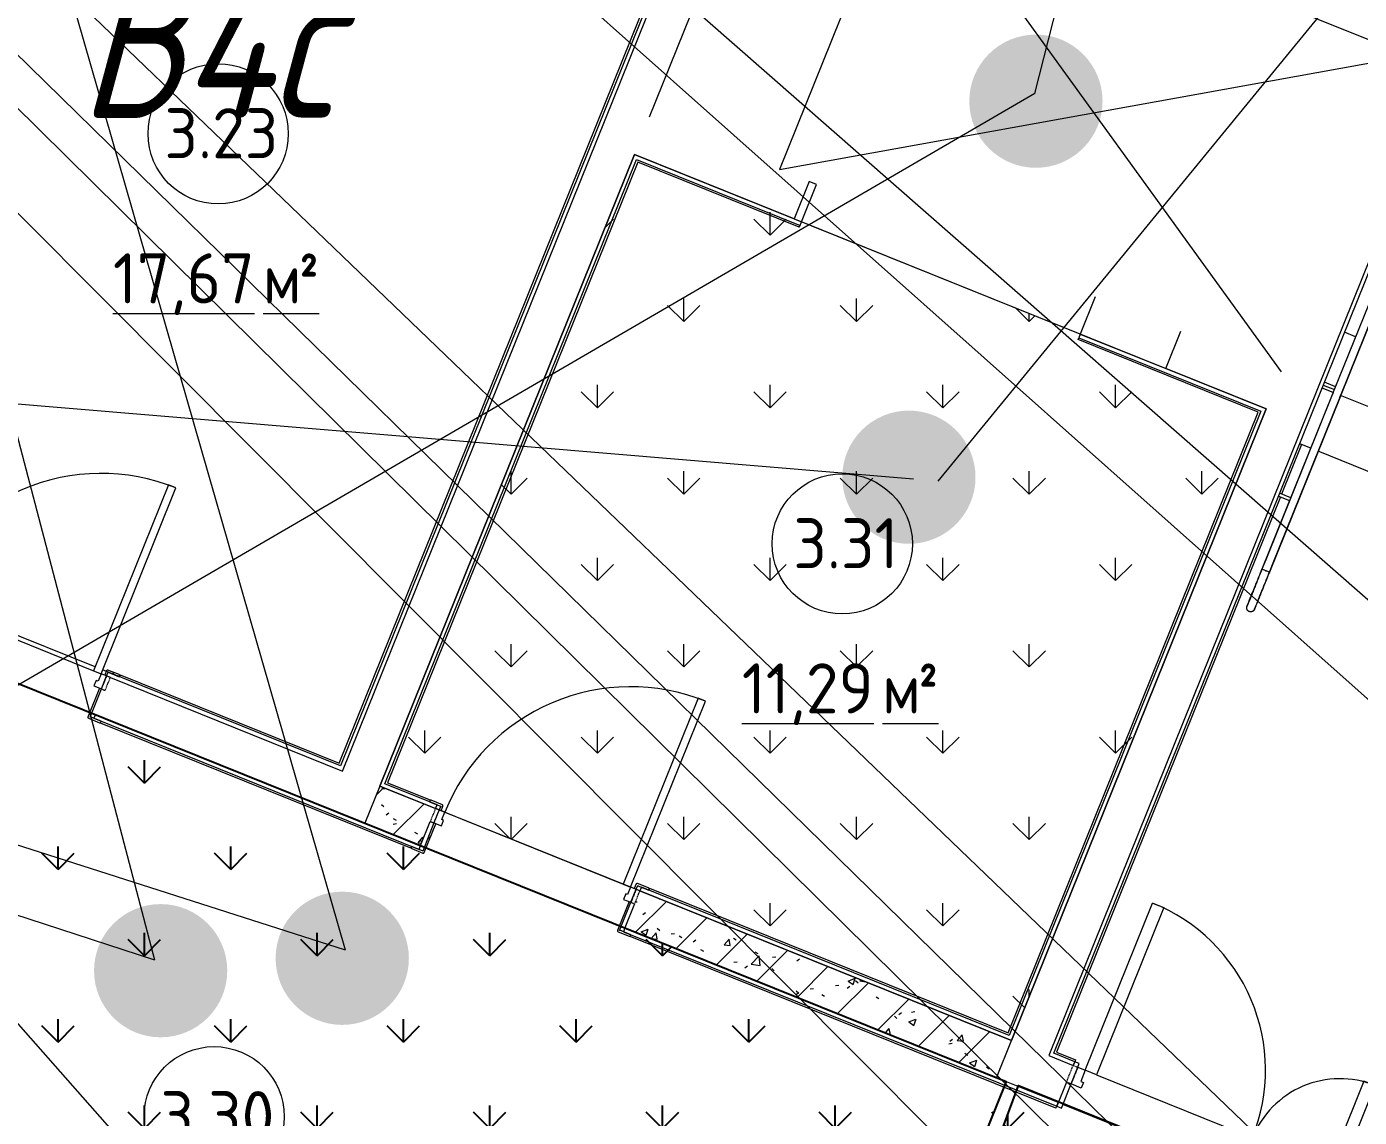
# Model space of a CAD drawing. Header units: millimetres. Extents: x -584918 to 2941280, y 3000189 to 4229862.
# Drawn here: x 179597 to 186249, y 4029165 to 4034611 of the extents above; entities that cross this region are included whole.
import ezdxf

# ---------------------------------------------------------------- set-up
doc = ezdxf.new("R2010")
doc.units = ezdxf.units.MM
doc.linetypes.add('ASVP_Невидимые', pattern=[5, 3, -2])
for name, color, linetype, lineweight in [('Двери', 7, 'Continuous', 0), ('Лестницы', 7, 'Continuous', 0), ('Линии', 7, 'Continuous', 0), ('Марки помещений', 7, 'Continuous', 0), ('Обобщенные модели', 7, 'Continuous', 0), ('Ограждение', 7, 'Continuous', 0), ('Перекрытие', 7, 'Continuous', 0), ('Стены внутренние', 7, 'Continuous', 0), ('Стены несущие', 7, 'Continuous', 0), ('Стены отделка', 7, 'Continuous', 0), ('экспертиза ДУ', 1, 'Continuous', 0), ('экспертиза ДУ категории', 1, 'Continuous', 0), ('экспертиза ДУ пояснения', 6, 'Continuous', 0), ('экспертиза условные обозначения', 1, 'Continuous', 0)]:
    doc.layers.add(name, color=color, linetype=linetype, lineweight=lineweight)
doc.styles.add('GOST Common_2', font='', dxfattribs={"height": 500})
doc.styles.add('GOST Common_3', font='', dxfattribs={"width": 0.9, "height": 500})
doc.styles.add('mytext', font='isocpeur.ttf', dxfattribs={"width": 0.8, "oblique": 14.999978})
doc.styles.get('GOST Common_2').set_extended_font_data('GOST Common')
doc.styles.get('GOST Common_3').set_extended_font_data('GOST Common')
pattern_1 = [(90, (188374.25, 3759702.1), (-431.0523, 431.0523), [114.3, -747.8046]), (45, (188374.25, 3759702.1), (-431.0523, 431.0523), [114.3, -495.3]), (135, (188374.25, 3759702.1), (-431.0523, -431.0523), [114.3, -495.3])]

# ---------------------------------------------------------------- blocks, each defined once
blk = doc.blocks.new('Тип перил - Перила_Внутренний_-6241503-АР Этаж 03')
at = {"layer": 'Ограждение'}
for p, q in [((-1494.5, 30520), (-1508.7, 30484.5)), ((-1478.1, 30513.4), (-1473.9, 30511.7)), ((-1471.6, 30469.6), (-1457.4, 30505)), ((-1520.4, 30455.5), (-2633.9, 27692.5)), ((-2596.8, 27677.6), (-1483.3, 30440.6)), ((-2638.9, 27680.1), (-2971.2, 26855.5)), ((-2934.1, 26840.6), (-2601.8, 27665.1)), ((-2971.2, 26855.5), (-2989.9, 26809.2)), ((-2952.8, 26794.2), (-2934.1, 26840.6)), ((-2969.1, 26800.8), (-2973.5, 26802.6))]:
    blk.add_line(p, q, dxfattribs=at)
at = {"layer": 'Ограждение', "flags": 128}
for points in [[(-1520.4, 30455.5), (-1519.5, 30457.9), (-1518.5, 30460.2), (-1517.5, 30462.7), (-1516.6, 30465.1), (-1515.5, 30467.6), (-1514.5, 30470.1), (-1513.5, 30472.7), (-1512.5, 30475.3), (-1511.4, 30477.8), (-1510.4, 30480.4), (-1509.3, 30483), (-1508.7, 30484.5)], [(-1471.6, 30469.6), (-1472.7, 30467), (-1473.7, 30464.4), (-1474.8, 30461.8), (-1475.8, 30459.3), (-1476.8, 30456.7), (-1477.8, 30454.2), (-1478.9, 30451.7), (-1479.9, 30449.2), (-1480.8, 30446.7), (-1481.8, 30444.3), (-1482.8, 30441.9), (-1483.3, 30440.6)], [(-2633.9, 27692.5), (-2634.3, 27691.5), (-2634.7, 27690.5), (-2635.1, 27689.5), (-2635.5, 27688.4), (-2636, 27687.3), (-2636.4, 27686.3), (-2636.8, 27685.2), (-2637.3, 27684.1), (-2637.7, 27683), (-2638.2, 27681.9), (-2638.6, 27680.8), (-2638.9, 27680.1)], [(-2601.8, 27665.1), (-2601.3, 27666.3), (-2600.9, 27667.4), (-2600.4, 27668.5), (-2600, 27669.6), (-2599.6, 27670.7), (-2599.1, 27671.8), (-2598.7, 27672.8), (-2598.3, 27673.9), (-2597.8, 27674.9), (-2597.4, 27676), (-2597, 27677), (-2596.8, 27677.6)]]:
    blk.add_lwpolyline(points, dxfattribs=at)
blk = doc.blocks.new('Тип перил - Дуга D40_расстояние между поручнями 400-V1-АР Этаж 03')
at = {"layer": 'Ограждение'}
for p, q in [((0, 0), (0, 2.3)), ((0, -2.3), (0, 0))]:
    blk.add_line(p, q, dxfattribs=at)
at = {"layer": 'Ограждение', "flags": 128}
for points in [[(0, 20), (8, 20), (16, 20), (23.9, 20), (31.9, 20), (39.7, 20), (47.5, 20), (55.3, 20), (62.9, 20), (70.5, 20), (77.9, 20), (85.2, 20), (92.4, 20), (99.4, 20), (106.2, 20), (112.9, 20), (119.4, 20), (125.8, 20), (131.9, 20), (137.8, 20), (143.5, 20), (148.9, 20), (154.1, 20), (159.1, 20), (163.8, 20), (168.3, 20), (172.5, 20), (176.4, 20), (180, 20), (183.4, 20), (186.4, 20), (189.2, 20), (191.6, 20), (193.7, 20), (195.6, 20), (197.1, 20), (198.3, 20), (199.2, 20), (199.7, 20), (200, 20), (200, 20)], [(200, 20), (199.8, 20), (199.4, 20), (198.6, 20), (197.4, 20), (196, 20), (194.3, 20), (192.2, 20), (189.8, 20), (187.2, 20), (184.2, 20), (181, 20), (177.4, 20), (173.6, 20), (169.5, 20), (165.1, 20), (160.4, 20), (155.5, 20), (150.4, 20), (145, 20), (139.3, 20), (133.5, 20), (127.4, 20), (121.2, 20), (114.7, 20), (108.1, 20), (101.2, 20), (94.3, 20), (87.1, 20), (79.9, 20), (72.5, 20), (65, 20), (57.3, 20), (49.6, 20), (41.8, 20), (34, 20), (26.1, 20), (18.1, 20), (10.2, 20), (2.2, 20), (0, 20)], [(200, 20), (200.8, 20), (201.6, 19.9), (202.4, 19.9), (203.2, 19.7), (204, 19.6), (204.8, 19.4), (205.5, 19.2), (206.3, 19), (207, 18.7), (207.8, 18.4), (208.5, 18.1), (209.2, 17.7), (209.9, 17.4), (210.6, 16.9), (211.3, 16.5), (211.9, 16), (212.6, 15.6), (213.2, 15), (213.8, 14.5), (214.3, 13.9), (214.9, 13.3), (215.4, 12.7), (215.9, 12.1), (216.4, 11.5), (216.8, 10.8), (217.2, 10.1), (217.6, 9.4), (218, 8.7), (218.3, 8), (218.6, 7.2), (218.9, 6.5), (219.2, 5.7), (219.4, 5), (219.6, 4.2), (219.7, 3.4), (219.8, 2.6), (219.9, 1.8), (220, 1), (220, 0.2), (220, 0)], [(0, -20), (8, -20), (16, -20), (23.9, -20), (31.9, -20), (39.7, -20), (47.5, -20), (55.3, -20), (62.9, -20), (70.5, -20), (77.9, -20), (85.2, -20), (92.4, -20), (99.4, -20), (106.2, -20), (112.9, -20), (119.4, -20), (125.8, -20), (131.9, -20), (137.8, -20), (143.5, -20), (148.9, -20), (154.1, -20), (159.1, -20), (163.8, -20), (168.3, -20), (172.5, -20), (176.4, -20), (180, -20), (183.4, -20), (186.4, -20), (189.2, -20), (191.6, -20), (193.7, -20), (195.6, -20), (197.1, -20), (198.3, -20), (199.2, -20), (199.7, -20), (200, -20), (200, -20)], [(200, -20), (199.8, -20), (199.4, -20), (198.6, -20), (197.4, -20), (196, -20), (194.3, -20), (192.2, -20), (189.8, -20), (187.2, -20), (184.2, -20), (181, -20), (177.4, -20), (173.6, -20), (169.5, -20), (165.1, -20), (160.4, -20), (155.5, -20), (150.4, -20), (145, -20), (139.3, -20), (133.5, -20), (127.4, -20), (121.2, -20), (114.7, -20), (108.1, -20), (101.2, -20), (94.3, -20), (87.1, -20), (79.9, -20), (72.5, -20), (65, -20), (57.3, -20), (49.6, -20), (41.8, -20), (34, -20), (26.1, -20), (18.1, -20), (10.2, -20), (2.2, -20), (0, -20)], [(220, 0), (220, -0.8), (219.9, -1.6), (219.9, -2.4), (219.7, -3.2), (219.6, -4), (219.4, -4.8), (219.2, -5.5), (219, -6.3), (218.7, -7), (218.4, -7.8), (218.1, -8.5), (217.7, -9.2), (217.4, -9.9), (216.9, -10.6), (216.5, -11.3), (216, -11.9), (215.6, -12.6), (215, -13.2), (214.5, -13.8), (213.9, -14.3), (213.3, -14.9), (212.7, -15.4), (212.1, -15.9), (211.5, -16.4), (210.8, -16.8), (210.1, -17.2), (209.4, -17.6), (208.7, -18), (208, -18.3), (207.2, -18.6), (206.5, -18.9), (205.7, -19.2), (205, -19.4), (204.2, -19.6), (203.4, -19.7), (202.6, -19.8), (201.8, -19.9), (201, -20), (200.2, -20), (200, -20)]]:
    blk.add_lwpolyline(points, dxfattribs=at)
blk = doc.blocks.new('Тип перил - Перила_Внутренний_-V2-АР Этаж 03')
at = {"layer": 'Ограждение'}
for p, q in [((-1508.7, 30484.5), (-1517.1, 30463.8)), ((-1494.5, 30520), (-1508.7, 30484.5)), ((-1457.4, 30505), (-1494.5, 30520)), ((-1471.6, 30469.6), (-1480, 30448.9)), ((-1457.4, 30505), (-1471.6, 30469.6)), ((-1517.1, 30463.8), (-2630.5, 27700.8)), ((-1480, 30448.9), (-2593.4, 27685.9)), ((-2638.9, 27680.1), (-2989.9, 26809.2)), ((-2630.5, 27700.8), (-2638.9, 27680.1)), ((-2593.4, 27685.9), (-2601.8, 27665.1)), ((-2601.8, 27665.1), (-2952.8, 26794.2)), ((-2952.8, 26794.2), (-2989.9, 26809.2))]:
    blk.add_line(p, q, dxfattribs=at)
blk = doc.blocks.new('ADSK_Ограждение_Опоры_Г_образная - D15 высота60 консоль80-139754-АР Этаж 03')
at = {"layer": 'Ограждение'}
for p, q in [((-7.5, 80), (-7.5, 20)), ((7.5, 20), (7.5, 80))]:
    blk.add_line(p, q, dxfattribs=at)
blk = doc.blocks.new('Тип перил - Перила_Внутренний_-6241523-АР Этаж 03')
at = {"layer": 'Ограждение', "flags": 128}
for points in [[(-2636.8, 27685.2), (-2637.3, 27684.1), (-2637.7, 27683), (-2638.2, 27681.9), (-2638.6, 27680.8), (-2638.9, 27680.1)], [(-2633.9, 27692.5), (-2634.3, 27691.5), (-2634.7, 27690.5), (-2635.1, 27689.5), (-2635.5, 27688.4)], [(-2598.3, 27673.9), (-2597.8, 27674.9), (-2597.4, 27676), (-2597, 27677), (-2596.8, 27677.6)], [(-2601.8, 27665.1), (-2601.3, 27666.3), (-2600.9, 27667.4), (-2600.4, 27668.5), (-2600, 27669.6)]]:
    blk.add_lwpolyline(points, dxfattribs=at)
blk = doc.blocks.new('Тип перил - Перила_Внутренний_-V3-АР Этаж 03')
at = {"layer": 'Ограждение'}
for p, q in [((-2633.8, 27692.6), (-2638.9, 27680.1)), ((-2596.7, 27677.6), (-2601.8, 27665.1))]:
    blk.add_line(p, q, dxfattribs=at)
blk = doc.blocks.new('ASVP_ДверьДеревянная_1 полотно - Входная_внутр_ 1000х2000h_полотно_ Г Л _950 в свету_-7408861-АР Этаж 03')
at = {"layer": 'Двери', "lineweight": 18}
for p, q in [((500, 1100), (460, 1100)), ((460, 1100), (460, 100)), ((500, 100), (500, 1100)), ((-500, 100), (-530, 100)), ((-530, 100), (-530, 30)), ((-500, 60), (-500, 100)), ((460, 100), (500, 100)), ((530, 100), (500, 100)), ((500, 100), (500, 60)), ((530, 30), (530, 100)), ((-530, 30), (-490, 30)), ((-490, 60), (-500, 60)), ((-490, 30), (-490, 60)), ((500, 60), (490, 60)), ((490, 60), (490, 30)), ((490, 30), (530, 30))]:
    blk.add_line(p, q, dxfattribs=at)
at = {"layer": 'Двери', "linetype": 'ASVP_Невидимые', "lineweight": 18}
for p, q in [((-530, 100), (-550, 100)), ((-550, 100), (-550, 30)), ((-530, 30), (-530, 100)), ((550, 100), (530, 100)), ((530, 100), (530, 30)), ((550, 30), (550, 100)), ((-550, 30), (-530, 30)), ((530, 30), (550, 30))]:
    blk.add_line(p, q, dxfattribs=at)
at = {"layer": 'Двери'}
blk.add_arc((500, 100), 1000, 90, 180, dxfattribs=at)
blk = doc.blocks.new('ASVP_НАЛИЧНИК МДФ_Двери - Наличник дверной МДФ-V44-АР Этаж 03')
at = {"layer": 'Обобщенные модели'}
h = blk.add_hatch(dxfattribs=at)
h.set_pattern_fill('FP_9', color=256, style=0, pattern_type=2)
h.set_pattern_definition([(238.819, (18472.62, -20429.885), (847.5705, 1239.66265), [208.25, -1874.25]), (228.514, (18751.11, -20452.37), (-230.6308, -541.9905), [465.661, -465.661]), (220.384, (18828.95, -20645.53), (-616.941, -697.6711), [263.418, -1053.671])])
h.paths.add_polyline_path([(585, -10), (589, -7.5), (590, -5), (590, 0), (530, 0), (530, 150), (520, 150), (520, -5), (521.5, -8.5), (525, -10), (554, -10)])
h.paths.add_polyline_path([(-525, -10), (-521.5, -8.5), (-520, -5), (-520, 150), (-530, 150), (-531, 0), (-590, 0), (-590, -5), (-587.5, -9), (-585, -10), (-526.4, -10)])
for p, q in [((-530, 150), (-530, -1)), ((-520, -5), (-520, 150)), ((520, 150), (520, -5)), ((530, -1), (530, 150)), ((-531, 0), (-590, 0)), ((-590, 0), (-590, -5)), ((-531, -1), (-531, 0)), ((590, 0), (531, 0)), ((531, 0), (531, -1)), ((590, -5), (590, 0)), ((-585, -10), (-525, -10)), ((-530, -1), (-531, -1)), ((525, -10), (585, -10)), ((531, -1), (530, -1))]:
    blk.add_line(p, q, dxfattribs=at)
for centre, start, end in [((-585, -5), 180, 270), ((-525, -5), 270, 360), ((525, -5), 180, 270), ((585, -5), 270, 360)]:
    blk.add_arc(centre, 5, start, end, dxfattribs=at)
blk = doc.blocks.new('ASVP_НАЛИЧНИК МДФ_Двери - Наличник дверной МДФ-V45-АР Этаж 03')
at = {"layer": 'Обобщенные модели'}
h = blk.add_hatch(dxfattribs=at)
h.set_pattern_fill('FP_10', color=256, style=0, pattern_type=2)
h.set_pattern_definition([(58.819, (-18472.62, 20669.885), (-847.5705, -1239.66265), [208.25, -1874.25]), (48.514, (-18751.11, 20692.37), (230.6314, 541.9913), [465.661, -465.661]), (40.384, (-18828.95, 20885.53), (616.941, 697.6711), [263.418, -1053.671])])
h.paths.add_polyline_path([(-590, 0), (-590, -5), (-587.5, -9), (-585, -10), (-524.2, -9.7), (-521.5, -8.5), (-520, -5), (-520, 0), (-589, 0)])
h.paths.add_polyline_path([(520, 0), (520, -5), (521.5, -8.5), (525, -10), (585, -10), (589, -7.5), (590, -5), (590, 0), (521, 0)])
for p, q in [((-531, 0), (-590, 0)), ((-590, 0), (-590, -5)), ((-531, -1), (-531, 0)), ((-530, 20), (-530, -1)), ((-520, -5), (-520, 20)), ((520, 20), (520, -5)), ((530, -1), (530, 20)), ((590, 0), (531, 0)), ((531, 0), (531, -1)), ((-585, -10), (-525, -10)), ((-530, -1), (-531, -1)), ((525, -10), (585, -10)), ((531, -1), (530, -1)), ((590, -5), (590, 0))]:
    blk.add_line(p, q, dxfattribs=at)
for centre, start, end in [((-585, -5), 180, 270), ((-525, -5), 270, 360), ((525, -5), 180, 270), ((585, -5), 270, 360)]:
    blk.add_arc(centre, 5, start, end, dxfattribs=at)
blk = doc.blocks.new('ASVP_ДверьДеревянная_1 полотно - Входная_внутр_ 1000х2000h_полотно_ Г Л _950 в свету_-7408879-АР Этаж 03')
at = {"layer": 'Двери', "lineweight": 18}
for p, q in [((500, 1100), (460, 1100)), ((460, 1100), (460, 100)), ((500, 100), (500, 1100)), ((-500, 100), (-530, 100)), ((-530, 100), (-530, 30)), ((-500, 60), (-500, 100)), ((460, 100), (500, 100)), ((530, 100), (500, 100)), ((500, 100), (500, 60)), ((530, 30), (530, 100)), ((-530, 30), (-490, 30)), ((-490, 60), (-500, 60)), ((-490, 30), (-490, 60)), ((500, 60), (490, 60)), ((490, 60), (490, 30)), ((490, 30), (530, 30))]:
    blk.add_line(p, q, dxfattribs=at)
at = {"layer": 'Двери', "linetype": 'ASVP_Невидимые', "lineweight": 18}
for p, q in [((-530, 100), (-550, 100)), ((-550, 100), (-550, 30)), ((-530, 30), (-530, 100)), ((550, 100), (530, 100)), ((530, 100), (530, 30)), ((550, 30), (550, 100)), ((-550, 30), (-530, 30)), ((530, 30), (550, 30))]:
    blk.add_line(p, q, dxfattribs=at)
at = {"layer": 'Двери'}
blk.add_arc((500, 100), 1000, 90, 180, dxfattribs=at)
blk = doc.blocks.new('ASVP_НАЛИЧНИК МДФ_Двери - Наличник дверной МДФ-V51-АР Этаж 03')
at = {"layer": 'Обобщенные модели'}
h = blk.add_hatch(dxfattribs=at)
h.set_pattern_fill('FP_16', color=256, style=0, pattern_type=2)
h.set_pattern_definition([(238.819, (15622.62, -20429.885), (847.5705, 1239.66265), [208.25, -1874.25]), (228.514, (15901.11, -20452.37), (-230.6308, -541.9905), [465.661, -465.661]), (220.384, (15978.95, -20645.53), (-616.941, -697.6711), [263.418, -1053.671])])
h.paths.add_polyline_path([(585, -10), (589, -7.5), (590, -5), (590, 0), (530, 0), (530, 150), (520, 150), (520, -5), (521.5, -8.5), (525, -10), (562.1, -10)])
h.paths.add_polyline_path([(-525, -10), (-521.5, -8.5), (-520, -5), (-520, 150), (-530, 150), (-531, 0), (-590, 0), (-590, -5), (-587.5, -9), (-585, -10), (-526.4, -10)])
for p, q in [((-530, 150), (-530, -1)), ((-520, -5), (-520, 150)), ((520, 150), (520, -5)), ((530, -1), (530, 150)), ((-531, 0), (-590, 0)), ((-531, -1), (-531, 0)), ((-590, 0), (-590, -5)), ((-585, -10), (-525, -10)), ((-530, -1), (-531, -1)), ((525, -10), (585, -10)), ((531, -1), (530, -1)), ((590, 0), (531, 0)), ((531, 0), (531, -1)), ((590, -5), (590, 0))]:
    blk.add_line(p, q, dxfattribs=at)
for centre, start, end in [((-585, -5), 180, 270), ((-525, -5), 270, 360), ((525, -5), 180, 270), ((585, -5), 270, 360)]:
    blk.add_arc(centre, 5, start, end, dxfattribs=at)
blk = doc.blocks.new('ASVP_НАЛИЧНИК МДФ_Двери - Наличник дверной МДФ-V52-АР Этаж 03')
at = {"layer": 'Обобщенные модели'}
for p, q in [((-531, 0), (-590, 0)), ((-590, 0), (-590, -5)), ((-531, -1), (-531, 0)), ((-530, 20), (-530, -1)), ((-520, -5), (-520, 20)), ((520, 20), (520, -5)), ((530, -1), (530, 20)), ((590, 0), (531, 0)), ((531, 0), (531, -1)), ((590, -5), (590, 0)), ((-585, -10), (-525, -10)), ((-530, -1), (-531, -1)), ((525, -10), (585, -10)), ((531, -1), (530, -1))]:
    blk.add_line(p, q, dxfattribs=at)
for centre, start, end in [((-585, -5), 180, 270), ((-525, -5), 270, 360), ((525, -5), 180, 270), ((585, -5), 270, 360)]:
    blk.add_arc(centre, 5, start, end, dxfattribs=at)
blk = doc.blocks.new('ASVP_ДверьПротивопожарнаяСтальная_2 полотна - EI30 1370х2000h_полотна_ О Пр _1250 в свету_-7408122-АР Этаж 03')
at = {"layer": 'Двери', "lineweight": 18}
for p, q in [((-685, 1000), (-625, 1000)), ((-685, 100), (-685, 1000)), ((-625, 1000), (-625, 100)), ((685, 570), (625, 570)), ((625, 570), (625, 100)), ((685, 100), (685, 570)), ((-725, 100), (-685, 100)), ((-725, 10), (-725, 100)), ((-625, 100), (-685, 100)), ((-685, 100), (-685, 40)), ((625, 100), (685, 100)), ((725, 100), (685, 100)), ((685, 100), (685, 40)), ((725, 10), (725, 100)), ((-670, 10), (-725, 10)), ((-685, 40), (-670, 40)), ((-670, 40), (-670, 10)), ((685, 40), (670, 40)), ((670, 40), (670, 10)), ((670, 10), (725, 10))]:
    blk.add_line(p, q, dxfattribs=at)
at = {"layer": 'Двери', "linetype": 'ASVP_Невидимые', "lineweight": 18}
for p, q in [((-750, 100), (-725, 100)), ((-750, 10), (-750, 100)), ((-725, 100), (-725, 10)), ((750, 100), (725, 100)), ((725, 100), (725, 10)), ((750, 10), (750, 100)), ((-725, 10), (-750, 10)), ((725, 10), (750, 10))]:
    blk.add_line(p, q, dxfattribs=at)
at = {"layer": 'Двери'}
for centre, radius, start, end in [((-685, 100), 900, 360, 90), ((685, 100), 470, 90, 180)]:
    blk.add_arc(centre, radius, start, end, dxfattribs=at)
blk = doc.blocks.new('ASVP_ОТКОС_Оштукатуривание дверного откоса - Оштукатуривание дверного откоса-5741163-АР Этаж 03')
at = {"layer": 'Обобщенные модели'}
for p, q in [((-750, 130), (-750, 0)), ((-725, 0), (-725, 130)), ((725, 130), (725, 0)), ((750, 0), (750, 130)), ((-750, 0), (-725, 0)), ((725, 0), (750, 0))]:
    blk.add_line(p, q, dxfattribs=at)
blk = doc.blocks.new('ASVP_ОТКОС_Оштукатуривание дверного откоса - Оштукатуривание дверного откоса-5741164-АР Этаж 03')
at = {"layer": 'Обобщенные модели'}
for p, q in [((-750, 20), (-750, 0)), ((-725, 0), (-725, 20)), ((725, 20), (725, 0)), ((750, 0), (750, 20)), ((-750, 0), (-725, 0)), ((725, 0), (750, 0))]:
    blk.add_line(p, q, dxfattribs=at)
blk = doc.blocks.new('ASVP_Марка_Помещение_ДваЗначения - Номер Площадь-685795-АР Этаж 03')
at = {"layer": 'Марки помещений'}
blk.add_circle((0, 0), 3.5, dxfattribs=at)

msp = doc.modelspace()

# ---------------------------------------------------------------- hatches: boundary and pattern name
at = {"layer": 'Стены внутренние'}
h = msp.add_hatch(dxfattribs=at)
h.set_pattern_fill('FP_4', color=256, style=0, pattern_type=2)
h.set_pattern_definition([(45, (188753.27, 4005092.92), (-141.4214, 141.4214), [])])
h.paths.add_polyline_path([(184438.443, 4029363.307), (184513.199, 4029548.811), (182658.161, 4030296.363), (182583.406, 4030110.859), (184163.623, 4029474.055)])
h.paths.add_polyline_path([(181563.135, 4030522.013), (181637.89, 4030707.517), (181359.634, 4030819.65), (181284.879, 4030634.146), (181555.659, 4030525.026)])
h = msp.add_hatch(dxfattribs=at)
h.set_pattern_fill('FP_5', color=256, style=0, pattern_type=2)
h.set_pattern_definition([(50, (188753.27, 4005092.92), (364.368, -31.8783), [38.1, -419.1]), (355, (188753.27, 4005092.9), (-70.486, 382.1133), [30.48, -335.28]), (100.451, (188783.63, 4005090.26), (293.885, 350.2334), [32.38, -356.18]), (46.184, (188753.27, 4005194.5), (542.1585, -84.086), [57.15, -628.65]), (96.636, (188798.45, 4005187.5), (474.805, 494.855), [48.57, -534.27]), (351.184, (188753.27, 4005194.5), (474.81, 494.85), [45.72, -502.92]), (21, (188804.07, 4005169.12), (303.2285, -204.5305), [38.1, -419.1]), (326, (188804.07, 4005169.1), (123.604, 368.376), [30.48, -335.28]), (71.451, (188829.33, 4005152.07), (426.834, 163.8427), [32.38, -356.18]), (37.5, (188753.27, 4005092.92), (6.17665, 169.11015), [16.764, -314.452, 16.764, -323.596, -336.55]), (37.5, (188753.27, 4005092.92), (6.17665, 169.11015), [-671.576, 16.764, -319.786]), (7.5, (188753.27, 4005092.92), (133.6389, 200.3615), [16.764, -177.292, 16.764, -306.832, -128.27]), (7.5, (188753.27, 4005092.92), (133.6389, 200.3615), [-517.652, 16.764, -111.506]), (327.5, (188639.98, 4005092.92), (271.1818, -11.45836), [16.764, -110.236, 16.764, -379.476, -525.78]), (327.5, (188639.98, 4005092.92), (271.1818, -11.45836), [-523.24, 16.764, -509.016]), (317.5, (188589.18, 4005092.92), (296.2585, 50.8528), [16.764, -148.336, 16.764, -246.38, -373.38]), (317.5, (188589.18, 4005092.92), (296.2585, 50.8528), [-428.244, 16.764, -356.616])])
h.paths.add_polyline_path([(184438.443, 4029363.307), (184513.199, 4029548.811), (182658.161, 4030296.363), (182583.406, 4030110.859), (184163.623, 4029474.055)])
h.paths.add_polyline_path([(181563.135, 4030522.013), (181637.89, 4030707.517), (181359.634, 4030819.65), (181284.879, 4030634.146), (181555.659, 4030525.026)])
at = {"layer": 'экспертиза ДУ', "lineweight": 0}
h = msp.add_hatch(color=5, dxfattribs=at)
edge = h.paths.add_edge_path()
edge.add_arc((184634.998, 4034238.605), 332.544, 0, 360)
h = msp.add_hatch(color=5, dxfattribs=at)
edge = h.paths.add_edge_path()
edge.add_arc((184000.933, 4032361.311), 332.544, 0, 360)
h = msp.add_hatch(color=30, dxfattribs=at)
edge = h.paths.add_edge_path()
edge.add_arc((181172.331, 4029959.567), 332.544, 0, 360)
h = msp.add_hatch(color=5, dxfattribs=at)
edge = h.paths.add_edge_path()
edge.add_arc((180265.91, 4029897.608), 332.544, 0, 360)
at = {"layer": 'экспертиза условные обозначения', "lineweight": -3}
h = msp.add_hatch(dxfattribs=at)
h.set_pattern_fill('GRASS', color=3, scale=24)
h.set_pattern_definition(pattern_1)
edge = h.paths.add_edge_path()
edge.add_line((172013.004, 4032322.098), (172723.179, 4034084.384))
edge.add_line((172723.179, 4034084.384), (184486.953, 4029343.758))
edge.add_line((184486.953, 4029343.758), (183776.778, 4027581.472))
edge.add_line((183776.778, 4027581.472), (182548.703, 4028081.759))
edge.add_arc((182096.527, 4027065.375), 1112.43, 66.0163459, 179.3697779)
edge.add_line((180984.165, 4027077.61), (180984.165, 4025242.249))
edge.add_line((180984.165, 4025242.249), (178056.238, 4025242.249))
edge.add_line((178056.238, 4025242.249), (178034.165, 4029895.66))
edge.add_line((178034.165, 4029895.66), (174048.703, 4031507.132))
edge.add_line((174048.703, 4031507.132), (172013.004, 4032322.098))
at = {"layer": 'экспертиза условные обозначения'}
h = msp.add_hatch(dxfattribs=at)
h.set_pattern_fill('GRASS', color=5, scale=24)
h.set_pattern_definition([(90, (109166.84, 3464580.1), (-431.0523, 431.0523), [114.3, -747.8046]), (45, (109166.84, 3464580.1), (-431.0523, 431.0523), [114.3, -495.3]), (135, (109166.84, 3464580.1), (-431.0523, -431.0523), [114.3, -495.3])])
h.paths.add_polyline_path([(181359.634, 4030819.65), (182630.474, 4033973.214), (185784.038, 4032702.375), (184513.199, 4029548.811)])
at = {"layer": 'экспертиза условные обозначения', "lineweight": -3}
h = msp.add_hatch(dxfattribs=at)
h.set_pattern_fill('GRASS', color=3, scale=24)
h.set_pattern_definition(pattern_1)
edge = h.paths.add_edge_path()
edge.add_line((183888.124, 4027536.727), (184548.663, 4029324.281))
edge.add_line((184548.663, 4029324.281), (189725.301, 4027232.782))
edge.add_line((189725.301, 4027232.782), (191781.071, 4032334.136))
edge.add_line((191781.071, 4032334.136), (193172.349, 4031773.472))
edge.add_line((193172.349, 4031773.472), (191118.448, 4026676.755))
edge.add_line((191118.448, 4026676.755), (197791.947, 4023987.435))
edge.add_line((197791.947, 4023987.435), (197081.772, 4022225.149))
edge.add_line((197081.772, 4022225.149), (195745.319, 4022758.329))
edge.add_arc((195341.633, 4021726.997), 1107.523, 68.623549, 179.4277519)
edge.add_line((194234.165, 4021738.058), (194234.165, 4019842.249))
edge.add_line((194234.165, 4019842.249), (191484.165, 4019842.249))
edge.add_line((191484.165, 4019842.249), (191484.165, 4024475.51))
edge.add_line((191484.165, 4024475.51), (188548.703, 4025663.848))
edge.add_line((188548.703, 4025663.848), (183888.124, 4027536.727))

# ---------------------------------------------------------------- linework, layer by layer
at = {"layer": 'Лестницы'}
for p, q in [((186230.928, 4033062.214), (186175.277, 4033084.64)), ((186230.928, 4033062.214), (186175.277, 4033084.64)), ((186119.147, 4032783.817), (186063.144, 4032806.385)), ((186119.147, 4032783.817), (186063.144, 4032806.385)), ((187408.398, 4032264.268), (186155.545, 4032769.149)), ((187408.398, 4032264.268), (186155.545, 4032769.149)), ((186006.663, 4032505.703), (185960.287, 4032524.391)), ((187295.914, 4031986.153), (186043.763, 4032490.751)), ((184936.924, 4029378.056), (186096.323, 4028910.835))]:
    msp.add_line(p, q, dxfattribs=at)
at = {"layer": 'Линии'}
for p, q in [((183340.649, 4035735.5), (182705.229, 4034158.718)), ((183989.912, 4035473.857), (183354.492, 4033897.075)), ((186494.213, 4034464.661), (183989.912, 4035473.857)), ((183989.912, 4035473.857), (185858.793, 4032887.879)), ((183354.492, 4033897.075), (186494.213, 4034464.661))]:
    msp.add_line(p, q, dxfattribs=at)
at = {"layer": 'Перекрытие'}
for p, q in [((184856.519, 4033076.151), (183465.241, 4033636.815)), ((179912.151, 4031187.335), (178947.531, 4031576.062)), ((179939.977, 4031176.122), (179921.426, 4031183.597)), ((181684.266, 4030688.828), (182574.684, 4030330.003)), ((181581.685, 4030514.538), (181563.135, 4030522.013)), ((182555.58, 4030122.073), (181590.96, 4030510.8)), ((182583.406, 4030110.859), (182564.855, 4030118.335)), ((186114.319, 4028687.954), (184769.417, 4029229.929))]:
    msp.add_line(p, q, dxfattribs=at)
at = {"layer": 'Стены внутренние'}
for p, q in [((181157.518, 4030933.444), (183116.106, 4035793.643)), ((182647.086, 4033934.175), (181398.673, 4030836.262)), ((183454.027, 4033608.99), (182647.086, 4033934.175)), ((183454.027, 4033608.99), (183457.765, 4033618.265)), ((184845.306, 4033048.326), (184849.043, 4033057.601)), ((185744.999, 4032685.763), (184845.306, 4033048.326)), ((184496.586, 4029587.849), (185744.999, 4032685.763)), ((185960.287, 4032524.391), (185860.665, 4032277.183)), ((185960.287, 4032524.391), (185951.011, 4032528.129)), ((185855.25, 4032263.744), (184737.741, 4029490.668)), ((180063.046, 4031374.5), (180061.177, 4031369.862)), ((180063.046, 4031374.5), (181157.518, 4030933.444)), ((179965.864, 4031133.345), (179967.733, 4031137.983)), ((181514.821, 4030509.139), (179965.864, 4031133.345)), ((181398.673, 4030836.262), (181612.003, 4030750.294)), ((181612.003, 4030750.294), (181610.134, 4030745.656)), ((181514.821, 4030509.139), (181516.69, 4030513.776)), ((182706.475, 4030309.238), (182704.606, 4030304.6)), ((182706.475, 4030309.238), (184496.586, 4029587.849)), ((182609.293, 4030068.083), (182611.162, 4030072.72)), ((184735.016, 4029211.448), (182609.293, 4030068.083)), ((184737.741, 4029490.668), (184832.197, 4029452.603)), ((184832.197, 4029452.603), (184828.46, 4029443.328)), ((184735.016, 4029211.448), (184738.753, 4029220.723))]:
    msp.add_line(p, q, dxfattribs=at)
at = {"layer": 'Стены несущие'}
for p, q in [((183502.895, 4033837.27), (183428.14, 4033651.767)), ((183465.241, 4033636.815), (183539.996, 4033822.319)), ((183539.996, 4033822.319), (183502.895, 4033837.27)), ((183428.14, 4033651.767), (183465.241, 4033636.815)), ((184931.274, 4033261.655), (184856.519, 4033076.151)), ((184856.519, 4033076.151), (185283.178, 4032904.214)), ((185283.178, 4032904.214), (185357.933, 4033089.718)), ((181359.634, 4030819.65), (181284.879, 4030634.146)), ((181359.634, 4030819.65), (181637.89, 4030707.517)), ((181284.879, 4030634.146), (181563.135, 4030522.013)), ((181563.135, 4030522.013), (181611.726, 4030642.591)), ((182658.161, 4030296.363), (184513.199, 4029548.811)), ((182631.996, 4030231.437), (182583.406, 4030110.859)), ((182583.406, 4030110.859), (184438.443, 4029363.307)), ((184438.443, 4029363.307), (184513.199, 4029548.811))]:
    msp.add_line(p, q, dxfattribs=at)
at = {"layer": 'Стены отделка'}
for p, q in [((187763.668, 4037079.71), (184698.702, 4029474.055)), ((184724.728, 4029485.13), (187774.743, 4037053.684)), ((183129.119, 4035799.18), (181163.056, 4030920.431)), ((181174.131, 4030894.405), (183155.145, 4035810.255)), ((182630.474, 4033973.214), (181359.634, 4030819.65)), ((181385.66, 4030830.725), (182641.549, 4033947.188)), ((183428.14, 4033651.767), (182630.474, 4033973.214)), ((182641.549, 4033947.188), (183457.765, 4033618.265)), ((183457.765, 4033618.265), (183465.241, 4033636.815)), ((184856.519, 4033076.151), (184849.043, 4033057.601)), ((184849.043, 4033057.601), (185758.012, 4032691.3)), ((185784.038, 4032702.375), (185283.178, 4032904.214)), ((185758.012, 4032691.3), (184502.124, 4029574.836)), ((184513.199, 4029548.811), (185784.038, 4032702.375)), ((179938.731, 4031413.816), (178046.592, 4032176.319)), ((179040.837, 4031754.091), (179931.255, 4031395.265)), ((181163.056, 4030920.431), (179975.832, 4031398.865)), ((180014.732, 4031361.625), (181174.131, 4030894.405)), ((179939.977, 4031176.122), (179932.501, 4031157.571)), ((179932.501, 4031157.571), (181555.659, 4030503.463)), ((181284.879, 4030634.146), (179939.977, 4031176.122)), ((181359.634, 4030819.65), (181359.634, 4030819.65)), ((181645.366, 4030726.067), (181385.66, 4030830.725)), ((181637.89, 4030707.517), (181645.366, 4030726.067)), ((181555.659, 4030503.463), (181563.135, 4030522.013)), ((182665.636, 4030314.913), (182658.161, 4030296.363)), ((184502.124, 4029574.836), (182665.636, 4030314.913)), ((182583.406, 4030110.859), (182575.93, 4030092.309)), ((182575.93, 4030092.309), (184738.753, 4029220.723)), ((184698.702, 4029474.055), (184820.984, 4029424.778)), ((184828.46, 4029443.328), (184724.728, 4029485.13)), ((184820.984, 4029424.778), (184828.46, 4029443.328)), ((184746.229, 4029239.274), (184438.443, 4029363.307)), ((184738.753, 4029220.723), (184746.229, 4029239.274))]:
    msp.add_line(p, q, dxfattribs=at)
at = {"layer": 'экспертиза ДУ'}
for points in [[(180237.456, 4029950.349), (115127.279, 4051168.128)], [(115127.279, 4051168.128), (181187.117, 4030001.57)], [(184024.181, 4032351.183), (105367.279, 4038948.128)], [(184630.415, 4034276.14), (107197.279, 3989238.128)]]:
    msp.add_lwpolyline(points, dxfattribs=at)
at = {"layer": 'экспертиза ДУ пояснения'}
for points in [[(184630.415, 4034276.14), (193386.705, 4068671.897)], [(184147.015, 4032340.881), (213651.032, 4068347.712)], [(180237.456, 4029950.349), (170377.388, 4067571.086)], [(170377.388, 4067571.086), (181187.117, 4030001.57)], [(148498.361, 4064875.94), (195205.731, 4011868.456)], [(201193.548, 4011941.16), (148498.361, 4064875.94)], [(148498.361, 4064875.94), (202128.636, 4011903.308)], [(207160.158, 4007437.336), (148498.361, 4064875.94)], [(148498.361, 4064875.94), (208108.666, 4007571.506)], [(214637.757, 4006036.567), (148498.361, 4064875.94)], [(148498.361, 4064875.94), (215582.524, 4006080.099)]]:
    msp.add_lwpolyline(points, dxfattribs=at)
at = {"layer": 'экспертиза условные обозначения', "color": 3, "lineweight": -3}
for points in [[(172013.004, 4032322.098), (172723.179, 4034084.384), (184486.953, 4029343.758), (183776.778, 4027581.472), (182548.703, 4028081.759, 0.5393084), (180984.165, 4027077.61), (180984.165, 4025242.249), (178056.238, 4025242.249), (178034.165, 4029895.66), (174048.703, 4031507.132), (172013.004, 4032322.098)], [(183888.124, 4027536.727), (184548.663, 4029324.281), (189725.301, 4027232.782), (191781.071, 4032334.136), (193172.349, 4031773.472), (191118.448, 4026676.755), (197791.947, 4023987.435), (197081.772, 4022225.149), (195745.319, 4022758.329, 0.52503513), (194234.165, 4021738.058), (194234.165, 4019842.249), (191484.165, 4019842.249), (191484.165, 4024475.51), (188548.703, 4025663.848), (183888.124, 4027536.727)]]:
    msp.add_lwpolyline(points, format="xyb", dxfattribs=at)
at = {"layer": 'экспертиза условные обозначения', "color": 5}
msp.add_lwpolyline([(181359.634, 4030819.65), (182630.474, 4033973.214), (185784.038, 4032702.375), (184513.199, 4029548.811), (181359.634, 4030819.65)], dxfattribs=at)

# ---------------------------------------------------------------- block references
at = {"layer": 'Двери'}
for name, p, rotation in [('ASVP_ДверьДеревянная_1 полотно - Входная_внутр_ 1000х2000h_полотно_ Г Л _950 в свету_-7408861-АР Этаж 03', (179467.219, 4031474.451), 338.0513009164578), ('ASVP_ДверьДеревянная_1 полотно - Входная_внутр_ 1000х2000h_полотно_ Г Л _950 в свету_-7408879-АР Этаж 03', (182110.648, 4030409.188), 338.0513009164574), ('ASVP_ДверьПротивопожарнаяСтальная_2 полотна - EI30 1370х2000h_полотна_ О Пр _1250 в свету_-7408122-АР Этаж 03', (185479.246, 4029051.693), 338.0513009164578)]:
    msp.add_blockref(name, p, dxfattribs=dict(at, rotation=rotation))
at = {"layer": 'Марки помещений', "xscale": 99.99999999999993, "yscale": 99.99999999999993, "zscale": 99.99999999999993}
for p in [(180553.065, 4034075.844), (183668.389, 4032028.767), (180532.94, 4029168.66)]:
    msp.add_blockref('ASVP_Марка_Помещение_ДваЗначения - Номер Площадь-685795-АР Этаж 03', p, dxfattribs=at)
at = {"layer": 'Обобщенные модели'}
for name, p, rotation in [('ASVP_НАЛИЧНИК МДФ_Двери - Наличник дверной МДФ-V45-АР Этаж 03', (179512.072, 4031585.753), 158.0513009164576), ('ASVP_НАЛИЧНИК МДФ_Двери - Наличник дверной МДФ-V44-АР Этаж 03', (179422.366, 4031363.148), 338.0513009164578), ('ASVP_НАЛИЧНИК МДФ_Двери - Наличник дверной МДФ-V52-АР Этаж 03', (182155.501, 4030520.49), 158.0513009164572), ('ASVP_НАЛИЧНИК МДФ_Двери - Наличник дверной МДФ-V51-АР Этаж 03', (182065.795, 4030297.886), 338.0513009164574), ('ASVP_ОТКОС_Оштукатуривание дверного откоса - Оштукатуривание дверного откоса-5741164-АР Этаж 03', (185524.099, 4029162.996), 158.0513009164576), ('ASVP_ОТКОС_Оштукатуривание дверного откоса - Оштукатуривание дверного откоса-5741163-АР Этаж 03', (185434.393, 4028940.391), 338.0513009164578)]:
    msp.add_blockref(name, p, dxfattribs=dict(at, rotation=rotation))
at = {"layer": 'Ограждение'}
for name in ['Тип перил - Перила_Внутренний_-6241503-АР Этаж 03', 'Тип перил - Перила_Внутренний_-V2-АР Этаж 03', 'Тип перил - Перила_Внутренний_-V3-АР Этаж 03', 'Тип перил - Перила_Внутренний_-6241523-АР Этаж 03']:
    msp.add_blockref(name, (188753.266, 4005092.916), dxfattribs=at)
for name, p, rotation in [('ADSK_Ограждение_Опоры_Г_образная - D15 высота60 консоль80-139754-АР Этаж 03', (186146.257, 4032798.595), 68.05130091645752), ('ADSK_Ограждение_Опоры_Г_образная - D15 высота60 консоль80-139754-АР Этаж 03', (185922.884, 4032244.299), 68.05130091645759), ('Тип перил - Дуга D40_расстояние между поручнями 400-V1-АР Этаж 03', (185781.961, 4031894.603), 248.0513009164569)]:
    msp.add_blockref(name, p, dxfattribs=dict(at, rotation=rotation))

# ---------------------------------------------------------------- texts
at = {"layer": 'Марки помещений', "char_height": 250, "attachment_point": 1}
for s, insert, width, style in [('3.23', (180284.408, 4034203.569), 663.79725, 'GOST Common_2'), ('\\L17,67 ', (180027.472, 4033479.039), 909.11362, 'GOST Common_2'), ('\\L\\fGOST Common|b0|i0|c238|p34|;\\W.9;\\L²', (180956.159, 4033479.039), 165.94931, 'GOST Common_3'), ('\\L\\fGOST Common|b0|i0|c204|p34|;\\W.9;\\Lм', (180777.566, 4033479.039), 216.45562, 'GOST Common_2'), ('3.31', (183423.582, 4032156.492), 606.07575, 'GOST Common_2'), ('\\L11,29 ', (183166.646, 4031431.961), 851.39212, 'GOST Common_2'), ('\\L\\fGOST Common|b0|i0|c238|p34|;\\W.9;\\L²', (184047.708, 4031431.961), 165.94931, 'GOST Common_3'), ('\\L\\fGOST Common|b0|i0|c204|p34|;\\W.9;\\Lм', (183869.115, 4031431.961), 216.45562, 'GOST Common_2'), ('3.30', (180264.283, 4029296.385), 663.79725, 'GOST Common_2')]:
    msp.add_mtext(s, dxfattribs=dict(at, insert=insert, width=width, style=style))
at = {"layer": 'экспертиза ДУ категории', "lineweight": 50, "insert": (179858.381, 4034904.923), "char_height": 750, "attachment_point": 1, "style": 'mytext'}
msp.add_mtext_dynamic_manual_height_columns('В4с', width=2459.42723, gutter_width=17359.771, heights=[0], dxfattribs=at)

doc.saveas('drawing.dxf')
